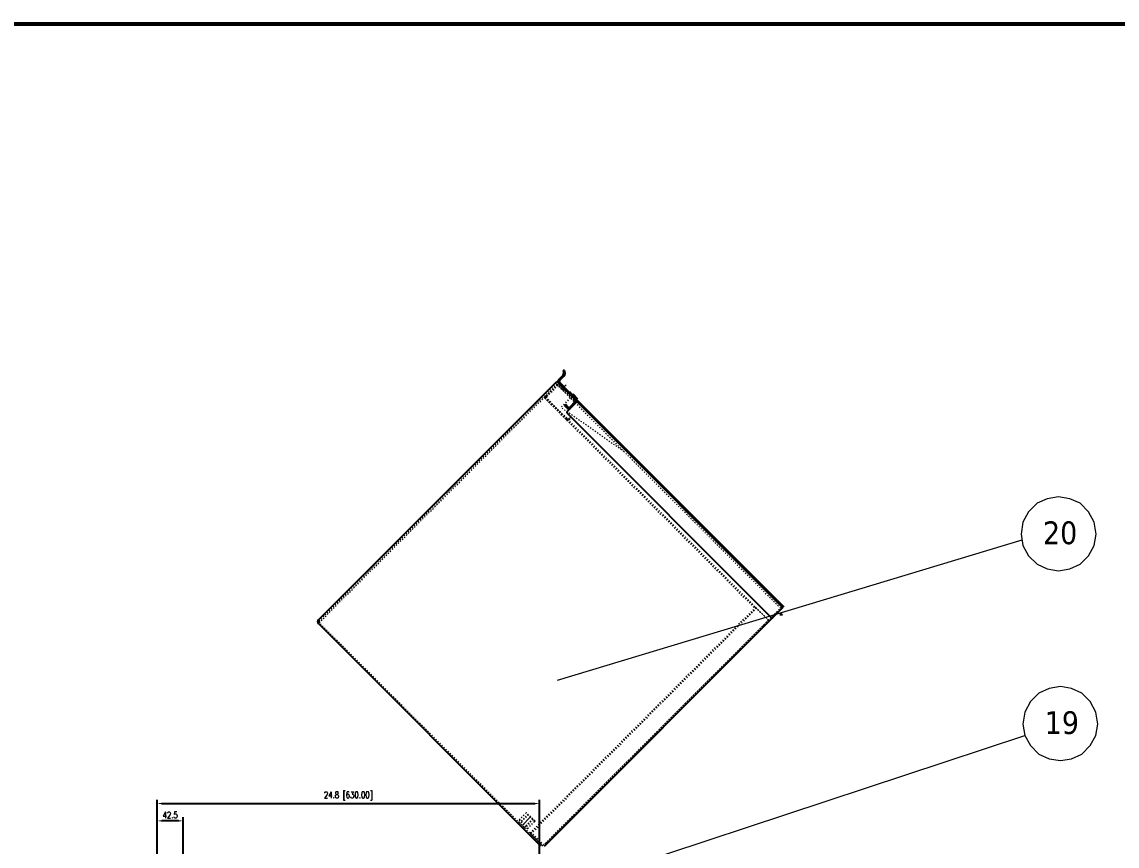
# Model space of a CAD drawing. Header units: millimetres. Extents: x 8127 to 36426, y -6229 to 13228.
# Drawn here: x 31179 to 32984, y 11675 to 13034 of the extents above; entities that cross this region are included whole.
import ezdxf

# ---------------------------------------------------------------- set-up
doc = ezdxf.new("R2010")
doc.units = ezdxf.units.MM
doc.header["$LTSCALE"] = 4
doc.linetypes.add('ACAD_ISO03W100', pattern=[1.18, 0.47, -0.71])
doc.linetypes.add('ACAD_ISO10W100', pattern=[18, 12, -3, 0, -3])
doc.layers.add('1', color=12, linetype='Continuous')
doc.layers.add('标注、文本', color=3, linetype='Continuous', lineweight=25)
doc.layers.add('铁心', color=3, linetype='Continuous', lineweight=0)
doc.styles.add('Tahoma$001', font='tahoma.ttf', dxfattribs={"height": 2.159784})
doc.styles.add('TH_GBDIM', font='romans.shx', dxfattribs={"width": 0.8, "bigfont": 'gbcbig.shx'})
doc.dimstyles.new('TH_GBDIM1', dxfattribs={"dimscale": 3, "dimtxt": 3.5, "dimasz": 2.5, "dimexe": 2, "dimexo": 0, "dimgap": 1.5, "dimtad": 1, "dimdec": 1, "dimlfac": 0.03937, "dimzin": 0, "dimdsep": 46, "dimtxsty": 'TH_GBDIM', "dimcen": 2.5, "dimclrd": 3, "dimclre": 256, "dimclrt": 2, "dimadec": 0, "dimazin": 0, "dimtfac": 0.714286, "dimtdec": 1, "dimtmove": 0, "dimatfit": 3, "dimfxl": 1, "dimtzin": 0, "dimlwd": -1, "dimlwe": -1, "dimarcsym": 0})

# ---------------------------------------------------------------- blocks, each defined once
blk = doc.blocks.new('*D204')
at = {"layer": 'Defpoints', "color": 0, "transparency": 16777216}
for p in [(31402, 11717), (31402, 11591.6), (31444.7, 11591.6)]:
    blk.add_point(p, dxfattribs=at)
at = {"layer": '标注、文本', "transparency": 16777216}
for p, q in [((31402, 11591.6), (31402, 11723)), ((31444.7, 11591.6), (31444.7, 11723))]:
    blk.add_line(p, q, dxfattribs=at)
at = {"layer": '标注、文本', "color": 3, "transparency": 16777216}
blk.add_line((31437.2, 11717), (31409.5, 11717), dxfattribs=at)
for points in [[(31409.5, 11718.2), (31409.5, 11715.7), (31402, 11717)], [(31437.2, 11718.2), (31437.2, 11715.7), (31444.7, 11717)]]:
    blk.add_solid(points, dxfattribs=at)
at = {"layer": '标注、文本', "color": 2, "transparency": 16777216, "insert": (31423.3, 11726.7), "char_height": 10.5, "attachment_point": 5, "style": 'TH_GBDIM'}
blk.add_mtext('42.5', dxfattribs=at)
blk = doc.blocks.new('*D205')
at = {"layer": 'Defpoints', "color": 0, "transparency": 16777216}
for p in [(32032, 11745.6), (31402, 11660.9), (32032, 11512.9)]:
    blk.add_point(p, dxfattribs=at)
at = {"layer": '标注、文本', "transparency": 16777216}
for p, q in [((31402, 11660.9), (31402, 11751.6)), ((32032, 11512.9), (32032, 11751.6))]:
    blk.add_line(p, q, dxfattribs=at)
at = {"layer": '标注、文本', "color": 3, "transparency": 16777216}
blk.add_line((31409.5, 11745.6), (32024.5, 11745.6), dxfattribs=at)
for points in [[(31409.5, 11746.8), (31409.5, 11744.3), (31402, 11745.6)], [(32024.5, 11746.8), (32024.5, 11744.3), (32032, 11745.6)]]:
    blk.add_solid(points, dxfattribs=at)
at = {"layer": '标注、文本', "color": 2, "transparency": 16777216, "insert": (31717, 11758.1), "char_height": 10.5, "attachment_point": 5, "style": 'TH_GBDIM'}
blk.add_mtext('24.8 [630.00]', dxfattribs=at)

msp = doc.modelspace()

# ---------------------------------------------------------------- linework, layer by layer
at = {"layer": '1', "color": 0, "lineweight": 40, "const_width": 6.91}
msp.add_lwpolyline([(28650.99, 7583.67), (36228.84, 7583.67), (36228.84, 13030.25), (28650.99, 13030.25), (28650.99, 7583.67)], dxfattribs=at)
at = {"layer": '标注、文本'}
for p, q in [((32071.66, 12459.2), (32071.66, 12459.2)), ((31667.61, 12048.08), (32060.76, 12441.23)), ((32433.41, 12068.58), (32060.76, 12441.23)), ((32063.59, 12444.06), (32071.01, 12451.48)), ((32072.43, 12450.07), (32065, 12442.64)), ((32079.14, 12422.84), (32063.59, 12438.4)), ((32065, 12439.81), (32080.56, 12424.26)), ((32092.58, 12406.58), (32077.73, 12391.73)), ((32091.17, 12407.99), (32081.97, 12398.8)), ((32091.17, 12410.82), (32086.22, 12415.77)), ((32095.41, 12412.24), (32087.63, 12420.02)), ((32092.58, 12412.24), (32087.63, 12417.19)), ((32089.75, 12412.24), (32431.99, 12070)), ((32091.17, 12410.82), (32433.41, 12068.58)), ((32092.58, 12412.24), (32434.82, 12070)), ((32074.9, 12403.04), (32073.49, 12401.63)), ((32077.73, 12397.39), (32073.49, 12401.63)), ((32079.14, 12398.8), (32074.9, 12403.04)), ((32077.73, 12388.9), (32414.31, 12052.32)), ((32040.25, 11675.43), (32433.41, 12068.58)), ((31676.8, 12054.44), (31675.39, 12055.86)), ((32034.6, 11675.43), (31667.61, 12042.42)), ((32024.34, 11716.09), (32024.34, 11716.8)), ((32044.5, 11679.67), (32043.08, 11681.09))]:
    msp.add_line(p, q, dxfattribs=at)
at = {"layer": '标注、文本', "color": 2, "linetype": 'ACAD_ISO03W100', "lineweight": 18}
for p, q in [((31668.67, 12046.31), (32062.17, 12439.81)), ((31668.67, 12046.31), (32058.99, 12436.63)), ((31669.02, 12043.83), (32060.4, 12435.21)), ((32061.82, 12435.21), (32040.6, 12414)), ((32061.11, 12435.92), (32042.73, 12417.54)), ((32062.52, 12434.51), (32044.14, 12416.12)), ((32062.52, 12434.51), (32061.11, 12435.92)), ((32429.51, 12067.52), (32061.82, 12435.21)), ((32088.69, 12409.76), (32063.23, 12435.21)), ((32064.65, 12436.63), (32090.1, 12411.17)), ((32068.18, 12433.09), (32066.77, 12431.68)), ((32069.95, 12434.86), (32068.54, 12433.45)), ((32073.84, 12427.44), (32072.42, 12426.02)), ((32075.61, 12429.21), (32074.2, 12427.79)), ((32040.6, 12414), (32387.09, 12067.52)), ((32042.02, 12415.42), (32409.71, 12047.72)), ((32075.96, 12378.65), (32042.73, 12411.88)), ((32077.37, 12380.06), (32044.14, 12413.29)), ((32083.03, 12414), (32067.47, 12398.45)), ((32090.1, 12411.17), (32088.69, 12409.76)), ((32171.42, 12325.61), (32067.47, 12398.45)), ((32080.2, 12380.06), (32083.03, 12382.89)), ((32081.62, 12378.65), (32084.44, 12381.47)), ((32084.44, 12381.47), (32083.03, 12382.89)), ((32388.5, 12068.93), (32016.56, 11697)), ((32389.91, 12067.52), (32017.98, 11695.58)), ((32038.84, 11676.85), (32431.99, 12070)), ((32387.09, 12067.52), (32388.5, 12068.93)), ((32409.71, 12047.72), (32388.5, 12068.93)), ((32388.5, 12068.93), (32409.71, 12047.72)), ((32409.71, 12047.72), (32429.51, 12067.52)), ((31668.67, 12044.89), (31669.37, 12044.18)), ((32036.01, 11676.85), (31669.02, 12043.83)), ((32409.71, 12047.72), (32038.84, 11676.85)), ((32402.67, 12038.13), (32400.55, 12039.45)), ((32010.2, 11730.23), (31998.53, 11718.57)), ((31998.53, 11714.32), (31998.53, 11718.57)), ((31998.53, 11718.57), (32012.68, 11704.42)), ((32013.38, 11727.76), (31999.24, 11713.62)), ((32014.09, 11727.05), (31999.95, 11712.91)), ((32021.16, 11719.98), (32007.02, 11705.84)), ((32021.87, 11719.27), (32007.73, 11705.13)), ((32010.91, 11730.23), (32010.2, 11730.23)), ((32024.34, 11716.09), (32010.2, 11730.23)), ((32024.34, 11716.8), (32010.91, 11730.23)), ((31998.53, 11714.32), (32008.43, 11704.42)), ((32012.68, 11704.42), (32008.43, 11704.42)), ((32012.68, 11704.42), (32024.34, 11716.09)), ((32016.56, 11697), (32037.29, 11676.26)), ((32017.98, 11698.41), (32039.19, 11677.2))]:
    msp.add_line(p, q, dxfattribs=at)
at = {"layer": '标注、文本', "color": 1, "linetype": 'ACAD_ISO10W100', "lineweight": 18}
for p, q in [((32072.61, 12431.87), (32068.91, 12428.17)), ((32076.24, 12435.5), (32069.32, 12428.57)), ((32017.63, 11723.52), (32003.48, 11709.37))]:
    msp.add_line(p, q, dxfattribs=at)
at = {"layer": '标注、文本'}
for centre, radius, start, end in [((32072.37, 12458.49), 1, 135, 215.40593), ((32072.37, 12458.49), 1, 35.40593, 135), ((32067.48, 12455.02), 7, 315, 35.40593), ((32066.42, 12441.23), 4, 135, 225), ((32066.42, 12441.23), 2, 135, 225), ((32067.48, 12455.02), 5, 315, 35.40593), ((32081.97, 12425.67), 4, 225, 315), ((32081.97, 12425.67), 2, 225, 315), ((32089.04, 12418.6), 4, 135, 225), ((32089.04, 12418.6), 2, 135, 225), ((32089.75, 12409.41), 2, 315, 45), ((32089.75, 12409.41), 4, 315, 45), ((32079.14, 12390.32), 2, 135, 225), ((32080.56, 12400.22), 4, 225, 315), ((32080.56, 12400.22), 2, 225, 315), ((31670.44, 12045.25), 4, 135, 225), ((32415.73, 12053.73), 2, 225, 315), ((32430.35, 12060.33), 3.5, 238, 315), ((32430.35, 12060.33), 1, 238, 315)]:
    msp.add_arc(centre, radius, start, end, dxfattribs=at)
at = {"layer": '标注、文本', "color": 2, "linetype": 'ACAD_ISO03W100', "lineweight": 18}
for centre, radius, start, end in [((32061.82, 12433.8), 4, 45, 135), ((32061.82, 12433.8), 2, 45, 135), ((32045.55, 12414.71), 4, 135, 225), ((32045.55, 12414.71), 2, 135, 225), ((32078.79, 12381.47), 4, 225, 315), ((32078.79, 12381.47), 2, 225, 315), ((31669.37, 12045.6), 1, 135, 225), ((31670.44, 12045.25), 2, 135, 225), ((32037.43, 11678.26), 2, 225, 315)]:
    msp.add_arc(centre, radius, start, end, dxfattribs=at)
at = {"layer": '铁心', "lineweight": 13}
for points in [[(32949.77, 12189.42), (32946.45, 12209.3), (32937.42, 12226.46), (32923.56, 12240.32), (32906.39, 12247.85), (32888.02, 12251.16), (32869.35, 12247.85), (32852.48, 12240.32), (32838.63, 12226.46), (32829.29, 12209.3), (32826.28, 12189.42), (32829.29, 12170.74), (32838.63, 12153.88), (32852.48, 12140.02), (32869.35, 12132.19), (32888.02, 12129.18), (32906.39, 12132.19), (32923.56, 12140.02), (32937.42, 12153.88), (32946.45, 12170.74)], [(32952.64, 11876.49), (32949.33, 11896.37), (32940.29, 11913.54), (32926.44, 11927.39), (32909.27, 11934.92), (32890.9, 11938.23), (32872.22, 11934.92), (32855.36, 11927.39), (32841.5, 11913.54), (32832.16, 11896.37), (32829.15, 11876.49), (32832.16, 11857.82), (32841.5, 11840.95), (32855.36, 11827.1), (32872.22, 11819.27), (32890.9, 11816.25), (32909.27, 11819.27), (32926.44, 11827.1), (32940.29, 11840.95), (32949.33, 11857.82)]]:
    msp.add_lwpolyline(points, close=True, dxfattribs=at)
for points in [[(32061.75, 11948.87), (32827.78, 12180.08), (32827.78, 12180.08)], [(31851.24, 11533.69), (32832.16, 11857.82), (32832.16, 11857.82)]]:
    msp.add_lwpolyline(points, dxfattribs=at)

# ---------------------------------------------------------------- texts
at = {"layer": '铁心', "lineweight": 13, "style": 'Tahoma$001'}
for s, p in [('20', (32862.34, 12173)), ('19', (32865.22, 11860.07))]:
    msp.add_text(s, height=37.589, dxfattribs=at).set_placement(p)

# ---------------------------------------------------------------- dimensions: what is measured, and where the dimension line sits
at = {"layer": '标注、文本'}
dim = msp.add_linear_dim(base=(32031.98, 11745.58), p1=(31401.98, 11660.91), p2=(32031.98, 11512.9), dimstyle='TH_GBDIM1', dxfattribs=at)
dim.commit()
dim.dimension.update_dxf_attribs({"geometry": '*D205', "text_midpoint": (31716.98, 11758.08)})
dim = msp.add_linear_dim(base=(31401.98, 11716.98), p1=(31444.69, 11591.63), p2=(31401.98, 11591.63), text='42.5', dimstyle='TH_GBDIM1', dxfattribs=at)
dim.commit()
dim.dimension.update_dxf_attribs({"geometry": '*D204', "text_midpoint": (31423.33, 11726.73)})

doc.saveas('drawing.dxf')
